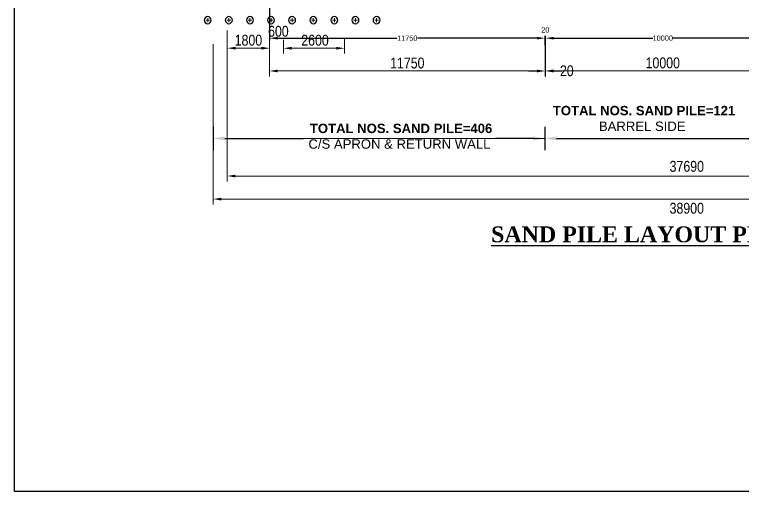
# Model space of a CAD drawing. Extents: x -358915 to 1258323, y -1667244 to -305611.
# Drawn here: x 857124 to 888161, y -1527406 to -1507089 of the extents above; entities that cross this region are included whole.
import ezdxf

# ---------------------------------------------------------------- set-up
doc = ezdxf.new("R2010")
doc.units = 0
doc.header["$LTSCALE"] = 300
doc.header["$MEASUREMENT"] = 0
doc.linetypes.add('DASHED', pattern=[0.75, 0.5, -0.25])
doc.layers.get('0').update_dxf_attribs({"linetype": 'CONTINUOUS'})
doc.layers.get('DEFPOINTS').update_dxf_attribs({"linetype": 'CONTINUOUS'})
doc.layers.add('Dim', color=7, linetype='CONTINUOUS', lineweight=9)
for name, color, linetype in [('LINE', 7, 'CONTINUOUS'), ('P1', 7, 'CONTINUOUS'), ('TEXT', 10, 'CONTINUOUS')]:
    doc.layers.add(name, color=color, linetype=linetype)
doc.styles.add('Arial', font='arial.ttf')
doc.styles.add('dimText', font='ARIALN.TTF')
doc.dimstyles.new('3', dxfattribs={"dimtxt": 225, "dimasz": 350, "dimexe": 100, "dimexo": 25, "dimgap": 9, "dimtad": 0, "dimdec": 0, "dimzin": 0, "dimdsep": 46, "dimtxsty": 'Standard', "dimcen": 0, "dimclrd": 5, "dimclre": 6, "dimclrt": 256, "dimadec": 0, "dimazin": 0, "dimtfac": 1, "dimtdec": 0, "dimtofl": 0, "dimtmove": 2, "dimatfit": 3, "dimfxl": 1, "dimtolj": 1, "dimtzin": 0, "dimarcsym": 0})
doc.dimstyles.new('dim_230', dxfattribs={"dimtxt": 460, "dimasz": 460, "dimexe": 230, "dimexo": 100, "dimgap": 100, "dimtad": 1, "dimdec": 0, "dimzin": 0, "dimdsep": 46, "dimtxsty": 'dimText', "dimcen": 0.09, "dimclrd": 256, "dimclre": 256, "dimclrt": 7, "dimadec": 0, "dimazin": 0, "dimtfac": 1, "dimtdec": 0, "dimtofl": 0, "dimtmove": 0, "dimatfit": 3, "dimfxl": 1, "dimtolj": 1, "dimtzin": 0, "dimlwd": -1, "dimlwe": -1, "dimarcsym": 0})
doc.dimstyles.new('dim_250', dxfattribs={"dimtxt": 500, "dimasz": 500, "dimexe": 500, "dimexo": 100, "dimgap": 150, "dimtad": 1, "dimdec": 0, "dimzin": 0, "dimdsep": 46, "dimtxsty": 'Arial', "dimcen": 350, "dimclrd": 5, "dimclre": 5, "dimclrt": 7, "dimadec": 0, "dimazin": 0, "dimtfac": 1, "dimtdec": 0, "dimtmove": 0, "dimatfit": 3, "dimfxl": 500, "dimfxlon": 1, "dimtolj": 1, "dimtzin": 0, "dimarcsym": 0})

# ---------------------------------------------------------------- blocks, each defined once
blk = doc.blocks.new('*D1633')
at = {"layer": 'DEFPOINTS', "color": 0, "ltscale": 500, "transparency": 16777216}
for p in [(867995, -1508074), (868595, -1508067), (868595, -1508524)]:
    blk.add_point(p, dxfattribs=at)
at = {"layer": 'Dim', "ltscale": 500, "transparency": 16777216}
for p, q in [((867995, -1508174), (867995, -1508754)), ((868595, -1508167), (868595, -1508754)), ((867645, -1508524), (867295, -1508524)), ((868945, -1508524), (869295, -1508524))]:
    blk.add_line(p, q, dxfattribs=at)
for points in [[(867645, -1508466), (867645, -1508582), (867995, -1508524)], [(868945, -1508466), (868945, -1508582), (868595, -1508524)]]:
    blk.add_solid(points, dxfattribs=at)
at = {"layer": 'Dim', "color": 7, "ltscale": 500, "transparency": 16777216, "insert": (868373, -1507804), "char_height": 460, "attachment_point": 5, "style": 'dimText'}
blk.add_mtext('\\A1;600', dxfattribs=at)
blk = doc.blocks.new('*D1634')
at = {"layer": 'DEFPOINTS', "color": 0, "ltscale": 500, "transparency": 16777216}
for p in [(868595, -1508067), (871195, -1508034), (871195, -1508524)]:
    blk.add_point(p, dxfattribs=at)
at = {"layer": 'Dim', "ltscale": 500, "transparency": 16777216}
for p, q in [((868595, -1508167), (868595, -1508754)), ((871195, -1508134), (871195, -1508754)), ((868945, -1508524), (870845, -1508524))]:
    blk.add_line(p, q, dxfattribs=at)
for points in [[(868945, -1508466), (868945, -1508582), (868595, -1508524)], [(870845, -1508466), (870845, -1508582), (871195, -1508524)]]:
    blk.add_solid(points, dxfattribs=at)
at = {"layer": 'Dim', "color": 7, "ltscale": 500, "transparency": 16777216, "insert": (869935, -1508185), "char_height": 460, "attachment_point": 5, "style": 'dimText'}
blk.add_mtext('\\A1;2600', dxfattribs=at)
blk = doc.blocks.new('*D1635')
at = {"layer": 'DEFPOINTS', "color": 0, "ltscale": 500, "transparency": 16777216}
for p in [(867995, -1508421), (879744, -1508421), (879744, -1509491)]:
    blk.add_point(p, dxfattribs=at)
at = {"layer": 'Dim', "ltscale": 500, "transparency": 16777216}
for p, q in [((867995, -1508521), (867995, -1509721)), ((879744, -1508521), (879744, -1509721)), ((868345, -1509491), (879394, -1509491))]:
    blk.add_line(p, q, dxfattribs=at)
for points in [[(868345, -1509433), (868345, -1509550), (867995, -1509491)], [(879394, -1509433), (879394, -1509550), (879744, -1509491)]]:
    blk.add_solid(points, dxfattribs=at)
at = {"layer": 'Dim', "color": 7, "ltscale": 500, "transparency": 16777216, "insert": (873869, -1509156), "char_height": 460, "attachment_point": 5, "style": 'dimText'}
blk.add_mtext('\\A1;11750', dxfattribs=at)
blk = doc.blocks.new('*D1636')
at = {"layer": 'DEFPOINTS', "color": 0, "ltscale": 500, "transparency": 16777216}
for p in [(879744, -1509111), (879764, -1509111), (879764, -1509494)]:
    blk.add_point(p, dxfattribs=at)
at = {"layer": 'Dim', "ltscale": 500, "transparency": 16777216}
for p, q in [((879744, -1509211), (879744, -1509724)), ((879764, -1509211), (879764, -1509724)), ((879394, -1509494), (879044, -1509494)), ((880114, -1509494), (880464, -1509494))]:
    blk.add_line(p, q, dxfattribs=at)
for points in [[(879394, -1509436), (879394, -1509552), (879744, -1509494)], [(880114, -1509436), (880114, -1509552), (879764, -1509494)]]:
    blk.add_solid(points, dxfattribs=at)
at = {"layer": 'Dim', "color": 7, "ltscale": 500, "transparency": 16777216, "insert": (880672, -1509486), "char_height": 460, "attachment_point": 5, "style": 'dimText'}
blk.add_mtext('\\A1;20', dxfattribs=at)
blk = doc.blocks.new('*D1647')
at = {"layer": 'DEFPOINTS', "color": 0, "ltscale": 50, "transparency": 16777216}
for p in [(865587, -1509284), (879736, -1511655), (865587, -1512365)]:
    blk.add_point(p, dxfattribs=at)
at = {"layer": 'Dim', "color": 5, "lineweight": -2, "ltscale": 50, "transparency": 16777216}
for p, q in [((865587, -1511865), (865587, -1512865)), ((879736, -1511865), (879736, -1512865)), ((866087, -1512365), (869438, -1512365)), ((879236, -1512365), (877634, -1512365))]:
    blk.add_line(p, q, dxfattribs=at)
at = {"layer": 'Dim', "color": 5, "ltscale": 50, "transparency": 16777216}
for points in [[(866087, -1512282), (866087, -1512449), (865587, -1512365)], [(879236, -1512282), (879236, -1512449), (879736, -1512365)]]:
    blk.add_solid(points, dxfattribs=at)
at = {"layer": 'Dim', "color": 7, "ltscale": 50, "transparency": 16777216, "insert": (873536, -1511941), "char_height": 450, "attachment_point": 5, "style": 'Arial'}
blk.add_mtext('\\A1;{\\fArial|b1|i0|c0|p34;\\H0.8889x;\\P\\H0.8889x; \\H1.125x;TOTAL NOS. SAND PILE=406\\P\\fArial|b0|i0|c0|p34;C/S APRON & RETURN WALL}', dxfattribs=at)
blk = doc.blocks.new('*D1648')
at = {"layer": 'DEFPOINTS', "color": 0, "ltscale": 50, "transparency": 16777216}
for p in [(889812, -1511191), (879736, -1511655), (889812, -1512365)]:
    blk.add_point(p, dxfattribs=at)
at = {"layer": 'Dim', "color": 5, "lineweight": -2, "ltscale": 50, "transparency": 16777216}
for p, q in [((879736, -1511865), (879736, -1512865)), ((889812, -1511865), (889812, -1512865)), ((880236, -1512365), (889312, -1512365))]:
    blk.add_line(p, q, dxfattribs=at)
at = {"layer": 'Dim', "color": 5, "ltscale": 50, "transparency": 16777216}
for points in [[(880236, -1512282), (880236, -1512449), (879736, -1512365)], [(889312, -1512282), (889312, -1512449), (889812, -1512365)]]:
    blk.add_solid(points, dxfattribs=at)
at = {"layer": 'Dim', "color": 7, "ltscale": 50, "transparency": 16777216, "insert": (883888, -1511141), "char_height": 450, "attachment_point": 5, "style": 'Arial'}
blk.add_mtext('\\A1;\\P{\\fArial|b1|i0|c0|p34;\\H0.8889x; TOTAL NOS. SAND PILE=121\\P\\fArial|b0|i0|c0|p34;BARREL SIDE}', dxfattribs=at)
blk = doc.blocks.new('*D1653')
at = {"layer": 'DEFPOINTS', "color": 0, "ltscale": 500, "transparency": 16777216}
for p in [(866195, -1507939), (867995, -1508074), (867995, -1508520)]:
    blk.add_point(p, dxfattribs=at)
at = {"layer": 'Dim', "ltscale": 500, "transparency": 16777216}
for p, q in [((866195, -1508039), (866195, -1508750)), ((867995, -1508174), (867995, -1508750)), ((866545, -1508520), (867645, -1508520))]:
    blk.add_line(p, q, dxfattribs=at)
for points in [[(866545, -1508462), (866545, -1508578), (866195, -1508520)], [(867645, -1508462), (867645, -1508578), (867995, -1508520)]]:
    blk.add_solid(points, dxfattribs=at)
at = {"layer": 'Dim', "color": 7, "ltscale": 500, "transparency": 16777216, "insert": (867095, -1508185), "char_height": 460, "attachment_point": 5, "style": 'dimText'}
blk.add_mtext('\\A1;1800', dxfattribs=at)
blk = doc.blocks.new('*D1654')
at = {"layer": 'DEFPOINTS', "color": 0, "ltscale": 500, "transparency": 16777216}
for p in [(889764, -1509485), (879764, -1509659), (889764, -1509659)]:
    blk.add_point(p, dxfattribs=at)
at = {"layer": 'Dim', "ltscale": 500, "transparency": 16777216}
for p, q in [((879764, -1509559), (879764, -1509255)), ((889764, -1509559), (889764, -1509255)), ((880114, -1509485), (889414, -1509485))]:
    blk.add_line(p, q, dxfattribs=at)
for points in [[(880114, -1509426), (880114, -1509543), (879764, -1509485)], [(889414, -1509426), (889414, -1509543), (889764, -1509485)]]:
    blk.add_solid(points, dxfattribs=at)
at = {"layer": 'Dim', "color": 7, "ltscale": 500, "transparency": 16777216, "insert": (884764, -1509150), "char_height": 460, "attachment_point": 5, "style": 'dimText'}
blk.add_mtext('\\A1;10000', dxfattribs=at)
blk = doc.blocks.new('*D1659')
at = {"layer": 'DEFPOINTS', "color": 0, "ltscale": 500, "transparency": 16777216}
for p in [(865587, -1508249), (904487, -1508249), (904487, -1514950)]:
    blk.add_point(p, dxfattribs=at)
at = {"layer": 'Dim', "ltscale": 500, "transparency": 16777216}
for p, q in [((865587, -1508349), (865587, -1515180)), ((904487, -1508349), (904487, -1515180)), ((865937, -1514950), (904137, -1514950))]:
    blk.add_line(p, q, dxfattribs=at)
for points in [[(865937, -1514892), (865937, -1515009), (865587, -1514950)], [(904137, -1514892), (904137, -1515009), (904487, -1514950)]]:
    blk.add_solid(points, dxfattribs=at)
at = {"layer": 'Dim', "color": 7, "ltscale": 500, "transparency": 16777216, "insert": (885787, -1515344), "char_height": 460, "attachment_point": 5, "style": 'dimText'}
blk.add_mtext('\\A1;38900', dxfattribs=at)
blk = doc.blocks.new('*D1660')
at = {"layer": 'DEFPOINTS', "color": 0, "ltscale": 500, "transparency": 16777216}
for p in [(866193, -1507668), (903883, -1507918), (903883, -1513967)]:
    blk.add_point(p, dxfattribs=at)
at = {"layer": 'Dim', "ltscale": 500, "transparency": 16777216}
for p, q in [((866193, -1507768), (866193, -1514197)), ((903883, -1508018), (903883, -1514197)), ((866543, -1513967), (903533, -1513967))]:
    blk.add_line(p, q, dxfattribs=at)
for points in [[(866543, -1513909), (866543, -1514026), (866193, -1513967)], [(903533, -1513909), (903533, -1514026), (903883, -1513967)]]:
    blk.add_solid(points, dxfattribs=at)
at = {"layer": 'Dim', "color": 7, "ltscale": 500, "transparency": 16777216, "insert": (885788, -1513558), "char_height": 460, "attachment_point": 5, "style": 'dimText'}
blk.add_mtext('\\A1;37690', dxfattribs=at)
blk = doc.blocks.new('*D1661')
at = {"layer": 'DEFPOINTS', "color": 0, "ltscale": 0.5, "transparency": 16777216}
for p in [(867995, -1506300), (879744, -1508095), (879744, -1508421)]:
    blk.add_point(p, dxfattribs=at)
at = {"layer": 'LINE', "color": 6, "lineweight": -2, "ltscale": 0.5, "transparency": 16777216}
for p, q in [((867995, -1506325), (867995, -1508195)), ((879744, -1508396), (879744, -1507995))]:
    blk.add_line(p, q, dxfattribs=at)
at = {"layer": 'LINE', "color": 5, "lineweight": -2, "ltscale": 0.5, "transparency": 16777216}
for p, q in [((868345, -1508095), (873429, -1508095)), ((879394, -1508095), (874310, -1508095))]:
    blk.add_line(p, q, dxfattribs=at)
at = {"layer": 'LINE', "color": 5, "ltscale": 0.5, "transparency": 16777216}
for points in [[(868345, -1508037), (868345, -1508153), (867995, -1508095)], [(879394, -1508037), (879394, -1508153), (879744, -1508095)]]:
    blk.add_solid(points, dxfattribs=at)
at = {"layer": 'LINE', "ltscale": 0.5, "transparency": 16777216, "insert": (873869, -1508095), "char_height": 225, "attachment_point": 5}
blk.add_mtext('\\A1;11750', dxfattribs=at)
blk = doc.blocks.new('*D1662')
at = {"layer": 'DEFPOINTS', "color": 0, "ltscale": 0.5, "transparency": 16777216}
for p in [(879764, -1508095), (879744, -1508421), (879764, -1509255)]:
    blk.add_point(p, dxfattribs=at)
at = {"layer": 'LINE', "color": 6, "lineweight": -2, "ltscale": 0.5, "transparency": 16777216}
for p, q in [((879744, -1508396), (879744, -1507995)), ((879764, -1509230), (879764, -1507995))]:
    blk.add_line(p, q, dxfattribs=at)
at = {"layer": 'LINE', "color": 5, "lineweight": -2, "ltscale": 0.5, "transparency": 16777216}
for p, q in [((879394, -1508095), (879044, -1508095)), ((880114, -1508095), (880464, -1508095))]:
    blk.add_line(p, q, dxfattribs=at)
at = {"layer": 'LINE', "color": 5, "ltscale": 0.5, "transparency": 16777216}
for points in [[(879394, -1508037), (879394, -1508153), (879744, -1508095)], [(880114, -1508037), (880114, -1508153), (879764, -1508095)]]:
    blk.add_solid(points, dxfattribs=at)
at = {"layer": 'LINE', "ltscale": 0.5, "transparency": 16777216, "insert": (879754, -1507745), "char_height": 225, "attachment_point": 5}
blk.add_mtext('\\A1;20', dxfattribs=at)
blk = doc.blocks.new('*D1663')
at = {"layer": 'DEFPOINTS', "color": 0, "ltscale": 0.5, "transparency": 16777216}
for p in [(889764, -1508095), (889764, -1508582), (879764, -1509255)]:
    blk.add_point(p, dxfattribs=at)
at = {"layer": 'LINE', "color": 6, "lineweight": -2, "ltscale": 0.5, "transparency": 16777216}
for p, q in [((879764, -1509230), (879764, -1507995)), ((889764, -1508557), (889764, -1507995))]:
    blk.add_line(p, q, dxfattribs=at)
at = {"layer": 'LINE', "color": 5, "lineweight": -2, "ltscale": 0.5, "transparency": 16777216}
for p, q in [((880114, -1508095), (884342, -1508095)), ((889414, -1508095), (885185, -1508095))]:
    blk.add_line(p, q, dxfattribs=at)
at = {"layer": 'LINE', "color": 5, "ltscale": 0.5, "transparency": 16777216}
for points in [[(880114, -1508037), (880114, -1508153), (879764, -1508095)], [(889414, -1508037), (889414, -1508153), (889764, -1508095)]]:
    blk.add_solid(points, dxfattribs=at)
at = {"layer": 'LINE', "ltscale": 0.5, "transparency": 16777216, "insert": (884764, -1508095), "char_height": 225, "attachment_point": 5}
blk.add_mtext('\\A1;10000', dxfattribs=at)
blk = doc.blocks.new('K')
at = {"layer": 'Dim', "ltscale": 50}
for points in [[(311223, -378424), (311223, -378262)], [(311304, -378343), (311142, -378343)]]:
    blk.add_lwpolyline(points, dxfattribs=at)
at = {"layer": 'P1', "ltscale": 50}
blk.add_circle((311223, -378343), 150, dxfattribs=at)

msp = doc.modelspace()

# ---------------------------------------------------------------- linework, layer by layer
at = {"layer": 'Dim', "ltscale": 50}
msp.add_line((879735.9, -1512365.3), (869441.4, -1512365.3), dxfattribs=at)
at = {"layer": 'LINE'}
msp.add_lwpolyline([(941898.4, -1527406.1), (857123.8, -1527406.1), (857123.8, -1467458.4), (941898.4, -1467458.4)], close=True, dxfattribs=at)

# ---------------------------------------------------------------- block references
at = {"color": 3, "linetype": 'DASHED', "xscale": -1, "rotation": 180}
for p in [(554137.1, -1885670.6), (555037.1, -1885670.6), (555937.1, -1885670.6), (556837.1, -1885670.6), (557737.1, -1885670.6), (558637.1, -1885670.6), (559537.1, -1885670.6), (560437.1, -1885670.6), (561337.1, -1885670.6)]:
    msp.add_blockref('K', p, dxfattribs=at)

# ---------------------------------------------------------------- texts
at = {"layer": 'TEXT', "color": 7, "insert": (877443.4, -1516456.5), "char_height": 179.712, "width": 14072.005, "attachment_point": 4, "style": 'Arial'}
msp.add_mtext('{\\fTimes New Roman|b1|i0|c0|p18;\\H3.756x;\\L\\C6;SAND PILE LAYOUT PLAN}', dxfattribs=at)

# ---------------------------------------------------------------- dimensions: what is measured, and where the dimension line sits
at = {"layer": 'Dim', "ltscale": 500}
for base, p1, p2, picture, middle in [((903883.4, -1513967.4), (866193, -1507668.2), (903883.4, -1507918.3), '*D1660', (885788.2, -1513558.2)), ((868594.5, -1508523.9), (867994.5, -1508073.7), (868594.5, -1508067.4), '*D1633', (868373.4, -1507803.9)), ((871194.5, -1508523.9), (868594.5, -1508067.4), (871194.5, -1508033.9), '*D1634', (869935.5, -1508184.9)), ((904486.8, -1514950.3), (865586.8, -1508248.8), (904486.8, -1508248.8), '*D1659', (885786.8, -1515343.9)), ((879764.2, -1509493.9), (879744.2, -1509110.7), (879764.2, -1509110.7), '*D1636', (880672.3, -1509486))]:
    dim = msp.add_linear_dim(base=base, p1=p1, p2=p2, dimstyle='dim_230', override={"dimasz": 350, "dimsah": 1, "dimtmove": 2}, dxfattribs=at)
    dim.commit()
    dim.dimension.update_dxf_attribs({"geometry": picture, "text_midpoint": middle, "dimtype": 160})
for base, p1, p2, picture, middle in [((867994.5, -1508519.9), (866194.5, -1507939.2), (867994.5, -1508073.7), '*D1653', (867094.5, -1508185.1)), ((879744.2, -1509491.3), (867994.5, -1508421.1), (879744.2, -1508421.1), '*D1635', (873869.4, -1509156.5)), ((889763.8, -1509484.8), (879764.2, -1509659.4), (889763.8, -1509659.4), '*D1654', (884764, -1509149.9))]:
    dim = msp.add_linear_dim(base=base, p1=p1, p2=p2, dimstyle='dim_230', override={"dimasz": 350, "dimsah": 1, "dimtmove": 2}, dxfattribs=at)
    dim.commit()
    dim.dimension.update_dxf_attribs({"geometry": picture, "text_midpoint": middle})
at = {"layer": 'Dim', "ltscale": 50}
dim = msp.add_linear_dim(base=(865586.8, -1512365.3), p1=(879735.9, -1511655.5), p2=(865586.8, -1509283.7), angle=180, text='{\\fArial|b1|i0|c0|p34;\\H0.8889x;\\X\\H0.8889x; \\H1.125x;TOTAL NOS. SAND PILE=406\\P\\fArial|b0|i0|c0|p34;C/S APRON & RETURN WALL}', dimstyle='dim_250', override={"dimtxt": 450, "dimtmove": 2}, dxfattribs=at)
dim.commit()
dim.dimension.update_dxf_attribs({"geometry": '*D1647', "text_midpoint": (873535.8, -1511940.8), "dimtype": 160})
dim = msp.add_linear_dim(base=(889812, -1512365.3), p1=(879735.9, -1511655.5), p2=(889812, -1511191), text='\\X{\\fArial|b1|i0|c0|p34;\\H0.8889x; TOTAL NOS. SAND PILE=121\\P\\fArial|b0|i0|c0|p34;BARREL SIDE}', dimstyle='dim_250', override={"dimtxt": 450, "dimtmove": 2}, dxfattribs=at)
dim.commit()
dim.dimension.update_dxf_attribs({"geometry": '*D1648', "text_midpoint": (883887.8, -1511141.1), "dimtype": 160})
at = {"layer": 'LINE', "color": 3, "ltscale": 0.5}
for base, p1, p2, picture, middle in [((879744.2, -1508094.9), (867994.5, -1506299.9), (879744.2, -1508421.1), '*D1661', (873869.4, -1508094.9)), ((879764.2, -1508094.9), (879744.2, -1508421.1), (879764.2, -1509254.8), '*D1662', (879754.2, -1507744.9)), ((889763.8, -1508094.9), (879764.2, -1509254.8), (889763.8, -1508581.6), '*D1663', (884764, -1508094.9))]:
    dim = msp.add_linear_dim(base=base, p1=p1, p2=p2, dimstyle='3', override={"dimfxl": 700}, dxfattribs=at)
    dim.commit()
    dim.dimension.update_dxf_attribs({"geometry": picture, "text_midpoint": middle})

doc.saveas('drawing.dxf')
